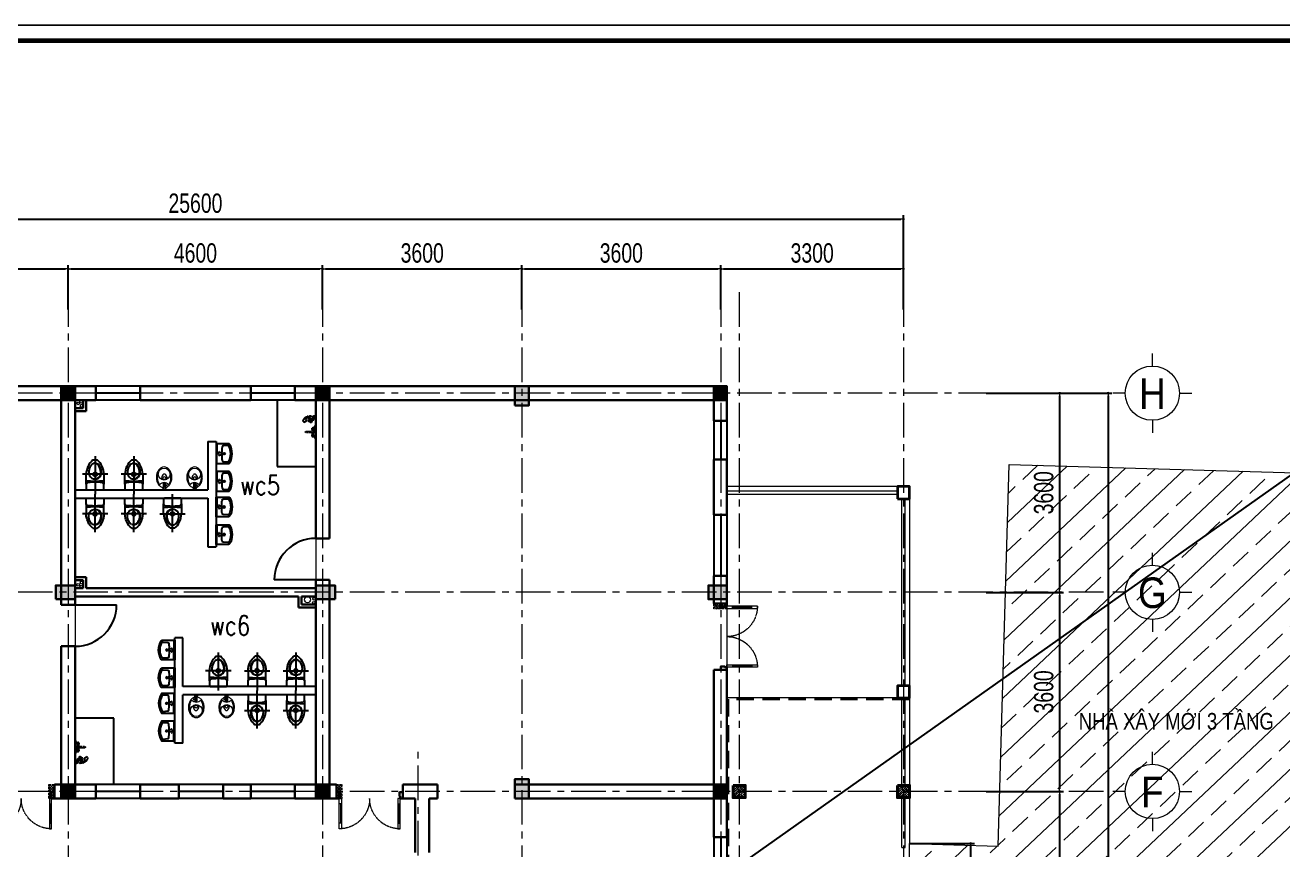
# Model space of a CAD drawing. Header units: millimetres. Extents: x -519517 to -431282, y -372679 to 113618.
# Drawn here: x -465669 to -442932, y -264346 to -249439 of the extents above; entities that cross this region are included whole.
import ezdxf
from ezdxf.enums import TextEntityAlignment as Align

# ---------------------------------------------------------------- set-up
doc = ezdxf.new("R2010")
doc.units = ezdxf.units.MM
doc.header["$LTSCALE"] = 5
for name, pattern in [('CENTER2', [28.575, 19.05, -3.175, 3.175, -3.175]), ('CENTERX2', [4, 2.5, -0.5, 0.5, -0.5]), ('DASHDOT', [1, 0.5, -0.25, 0, -0.25]), ('HIDDEN', [0.375, 0.25, -0.125]), ('HIDDEN2', [0.1875, 0.125, -0.0625])]:
    doc.linetypes.add(name, pattern=pattern)
doc.layers.get('0').update_dxf_attribs({"linetype": 'CENTER2'})
for name, color, linetype, lineweight in [('03', 252, 'Continuous', 30), ('BICO-4-NET CAT KT', 4, 'Continuous', 35), ('BICO-9-NÉT CỬA', 9, 'Continuous', 25), ('cat2', 22, 'Continuous', 30), ('hatch1', 136, 'Continuous', 9), ('Khungten_LCDI', 7, 'Continuous', 25), ('LC Dim', 8, 'Continuous', 18), ('LC Hatch', 252, 'Continuous', 9), ('LC ISO', 153, 'Continuous', 13), ('LC Net dam 1', 30, 'Continuous', 30), ('LC Net dam2', 6, 'Continuous', 40), ('LC Net khuat', 4, 'HIDDEN', 13), ('LC Net manh', 9, 'Continuous', 5), ('LC Net thay', 7, 'Continuous', 25), ('LC Net truc', 79, 'DASHDOT', 13), ('LC Text1', 3, 'Continuous', 20), ('LC Text2', 7, 'Continuous', 25), ('manh1', 67, 'Continuous', 13), ('NOITHAT', 125, 'Continuous', 13), ('thay1', 63, 'Continuous', 18)]:
    doc.layers.add(name, color=color, linetype=linetype, lineweight=lineweight)
for name, color, linetype in [('1-KYHIEU', 1, 'Continuous'), ('1-NETMANH', 250, 'Continuous'), ('TEXT', 42, 'Continuous')]:
    doc.layers.add(name, color=color, linetype=linetype)
doc.layers.add('KCS_Plotter', color=11, linetype='Continuous', plot=False)
doc.styles.add('HOATBIF', font='hoatbif.shx', dxfattribs={"width": 0.75})
doc.styles.add('Khungten', font='VHAVAN.TTF', dxfattribs={"width": 0.9, "height": 5000})
doc.styles.add('LC 1', font='VHAVANB.TTF')
doc.styles.add('LC 3', font='vnsimli.shx', dxfattribs={"width": 0.75})
doc.styles.add('T2', font='VHARIAL.TTF', dxfattribs={"width": 0.8})
doc.styles.add('Title', font='VHBLACK.TTF')
doc.dimstyles.new('Copy of 1-110', dxfattribs={"dimscale": 110, "dimtxt": 2.5, "dimasz": 0.35, "dimexe": 0.5, "dimexo": 0, "dimgap": 0.8, "dimtad": 1, "dimdec": 0, "dimzin": 0, "dimdsep": 46, "dimtxsty": 'HOATBIF', "dimblk1": 'DOT', "dimblk2": 'DOT', "dimsah": 1, "dimcen": -1, "dimdle": 1, "dimclrd": 256, "dimclre": 256, "dimclrt": 4, "dimadec": 3, "dimazin": 2, "dimtfac": 0.333333, "dimtdec": 0, "dimtix": 1, "dimtmove": 2, "dimatfit": 3, "dimldrblk": 'DOT', "dimfxl": 1, "dimtvp": 0.833333, "dimtolj": 1, "dimtzin": 0, "dimarcsym": 0})

# ---------------------------------------------------------------- blocks, each defined once
blk = doc.blocks.new('A$C442A5462')
for p, q in [((265, 143, -500), (283, 143, -500)), ((265, 114, -500), (265, 143, -500)), ((324, 114, -500), (265, 114, -500)), ((270, 114, -500), (270, 143, -500)), ((283, 133, -500), (287, 172, -500)), ((298, 172, -500), (287, 172, -500)), ((304, 133, -500), (298, 172, -500)), ((304, 143, -500), (324, 143, -500)), ((320, 143, -500), (320, 114, -500)), ((324, 143, -500), (324, 114, -500)), ((355, 139, -500), (324, 139, -500)), ((355, 117, -500), (324, 117, -500)), ((355, 108, -500), (355, 150, -500)), ((367, 162, -500), (369, 162, -500)), ((369, 96, -500), (367, 96, -500))]:
    blk.add_line(p, q)
at = {"elevation": -500}
for points in [[(332, 139, 0.088181), (321, 171, 0.106057), (284, 213, 0.085827), (232, 240, 0.075509), (167, 250, 0.075509), (101, 240, 0.085827), (49, 213, 0.106057), (12, 171, 0.126726), (0, 125, 0.126726), (12, 79, 0.106057), (49, 37, 0.085827), (101, 10, 0.075509), (167, 0, 0.075509)], [(282, 196, 0.017476), (275, 201, 0.085827), (228, 226, 0.075509), (167, 235, 0.075509), (105, 226, 0.072574), (65, 206, 0.039619)], [(65, 44, 0.072574), (105, 24, 0.075509), (167, 15, 0.075509)], [(167, 0, 0.075509), (232, 10, 0.085827), (284, 37, 0.106057), (321, 79, 0.106073), (333, 117, 0.126726)], [(167, 15, 0.075509), (228, 24, 0.085827), (275, 49, 0.017476), (282, 54, 0.126726)]]:
    blk.add_lwpolyline(points, format="xyb", dxfattribs=at)
for centre, radius in [((114, 125, -500), 95.1), ((178, 128, -500), 23.1)]:
    blk.add_circle(centre, radius)
for centre, radius, start, end in [((141, 131, -500), 26.6, 129.8111, 184.9288), ((141, 126, -500), 26.6, 175.0712, 230.1889), ((189, 73, -500), 102, 86.446, 129.8111), ((189, 184, -500), 102, 230.1889, 275.818), ((345, 125, -500), 95.1, 131.563, 228.437), ((294, 133, -500), 15.2, 136.8143, 43.1857), ((294, 133, -500), 10.6, 180, 0), ((367, 150, -500), 12.2, 90, 180), ((367, 108, -500), 12.2, 180, 270)]:
    blk.add_arc(centre, radius, start, end)
blk = doc.blocks.new('lavabo7')
for p, q in [((-265, 20), (0, 20)), ((-36, 80), (-14, 179)), ((-25, 62), (-36, 80)), ((-34, 216), (34, 216)), ((0, 62), (-25, 62)), ((-14, 179), (0, 179)), ((0, 182), (0, 250)), ((14, 179), (0, 179)), ((0, 62), (25, 62)), ((265, 20), (0, 20)), ((36, 80), (14, 179)), ((25, 62), (36, 80))]:
    blk.add_line(p, q)
blk.add_lwpolyline([(0, 0), (265, 0), (265, 335, 0.2674), (250, 361, 0.128929), (0, 430, 0.128929), (-250, 361, 0.2674), (-265, 335), (-265, 0)], format="xyb", close=True)
for points in [[(1, 390, 0.110412), (-200, 343, 0.310359), (-216, 313), (-206, 187, 0.356533), (-179, 159, 0.015229), (-21, 146)], [(21, 146, 0.015229), (179, 159, 0.356533), (206, 187), (216, 313, 0.310359), (200, 343, 0.110412), (-1, 390, 0.110412)]]:
    blk.add_lwpolyline(points, format="xyb")
at = {"const_width": 18}
for points in [[(-68, 79, -1), (-50, 79, -1)], [(68, 79, 1), (50, 79, 1)]]:
    blk.add_lwpolyline(points, format="xyb", close=True, dxfattribs=at)
for radius in [22.8, 12.8]:
    blk.add_circle((0, 216), radius)
blk = doc.blocks.new('mb-xibet3')
for p, q in [((185, 0), (-185, 0)), ((-210, -25), (-210, -134)), ((-210, -370), (-210, -134)), ((-210, -215), (0, -200)), ((-179, -169), (-118, -176)), ((0, -200), (210, -215)), ((118, -176), (179, -169)), ((210, -134), (210, -25)), ((210, -134), (210, -370)), ((50, -710), (-50, -710))]:
    blk.add_line(p, q)
blk.add_circle((0, -370), 45)
for centre, radius, start, end in [((-185, -25), 25, 90, 180), ((-175, -134), 35, 180, 263.211), ((0, -410), 150, 357.1299, 182.8701), ((15, -410), 150, 92.8613, 182.8701), ((0, 817), 1000, 263.211, 276.789), ((175, -134), 35, 276.789, 0), ((185, -25), 25, 0, 90), ((240, -366), 450, 180.5512, 229.851), ((194, -405), 345, 182.0821, 195.8931), ((99, -432), 245, 195.8931, 214.5044), ((209, -405), 345, 182.0821, 195.8931), ((114, -432), 245, 195.8931, 214.5044), ((38, -474), 172, 214.5044, 238.9274), ((53, -474), 172, 214.5044, 238.9274), ((10, -370), 45, 96.3794, 263.6206), ((-240, -366), 450, 310.149, 359.4488), ((-38, -474), 172, 301.0726, 325.4956), ((-99, -432), 245, 325.4956, 344.1069), ((-194, -405), 345, 344.1069, 357.9179), ((0, -537), 97.7, 238.9274, 270), ((15, -537), 97.7, 238.9274, 265.5985), ((0, -537), 97.7, 270, 301.0726)]:
    blk.add_arc(centre, radius, start, end)
at = {"layer": '1-NETMANH'}
for p, q in [((0, -802), (0, 95)), ((-300, -370), (300, -370))]:
    blk.add_line(p, q, dxfattribs=at)
blk = doc.blocks.new('Vt03')
at = {"color": 0}
for p, q in [((125, 280), (129, 294)), ((33, 60), (73, 60)), ((172, 12), (33, 16)), ((33, 16), (33, -11)), ((45, 16), (45, 42)), ((53, 80), (53, 40)), ((61, 15), (61, 42)), ((182, 227), (168, 215)), ((221, 192), (198, 180)), ((33, -11), (172, -7)), ((33, -60), (73, -60)), ((45, -42), (45, -11)), ((53, -40), (53, -80)), ((61, -42), (61, -10))]:
    blk.add_line(p, q, dxfattribs=at)
for points in [[(7, 309), (7, 268), (14, 268), (14, 309)], [(0, -100), (0, 100), (26, 100), (26, -100)], [(26, 13), (26, -7), (33, -7), (33, 13)]]:
    blk.add_lwpolyline(points, close=True, dxfattribs=at)
blk.add_lwpolyline([(12, 289, -1.296082), (34, 259, -1.917127), (36, 270, -0.167053), (49, 238, -1.448302), (30, 244, -0.673139), (85, 228, -0.486099), (61, 204, -1.074451), (67, 232, -0.361514), (101, 182, -1.428906), (80, 192, -0.287584), (119, 201, -1.502211), (109, 190, -0.316107), (116, 228, -1.315856), (125, 213, -0.643473), (103, 240, -0.070392), (116, 258, -0.515207), (128, 256, -1.801469), (107, 258, 0.730196), (91, 279, -2.626927), (97, 289, 0.91518), (113, 291, 0.978175), (109, 291, 0.823089), (127, 287, -1.030732)], format="xyb", dxfattribs=at)
for centre, radius in [((53, 60), 20), ((53, 60), 12), ((53, -60), 20), ((53, -60), 12)]:
    blk.add_circle(centre, radius, dxfattribs=at)
for centre, radius, start, end in [((98, 194), 89.8, 21.3285, 72.4278), ((101, 167), 130, 16.3177, 77.8898), ((220, 229), 54.3, 194.4065, 245.2427), ((172, 2), 9.94, 270, 90), ((216, 201), 10.4, 297.0942, 16.3177)]:
    blk.add_arc(centre, radius, start, end, dxfattribs=at)
blk = doc.blocks.new('lcdi fix')
at = {"layer": 'Defpoints', "lineweight": 0}
blk.add_lwpolyline([(-1200, -14850), (-1200, 14850), (40800, 14850), (40800, -14850)], close=True, dxfattribs=at)
at = {"layer": 'Khungten_LCDI', "color": 5, "lineweight": 60}
blk.add_lwpolyline([(0, -14650), (0, 14650), (40600, 14650), (40600, -14650)], close=True, dxfattribs=at)
at = {"color": 7, "style": 'Khungten', "width": 0.8}
for tag, p in [('REVISION', (39499, -10746)), ('NGAYHT', (39546, -11609))]:
    blk.add_attdef(tag, text='', height=200, dxfattribs=at).set_placement(p, align=Align.CENTER)
at = {"layer": 'LC Text1', "style": 'Title', "width": 3.882085}
for tag, p, p2 in [('TENBANVE1', (36913, -8886), (40339, -8886)), ('TENBANVE2', (36913, -9562), (40339, -9562))]:
    blk.add_attdef(tag, text='', height=250, dxfattribs=at).set_placement(p, p2, align=Align.FIT)
at = {"layer": 'LC Text1', "style": 'Title', "width": 0.7}
blk.add_attdef('SOBANVE', text='', height=250, dxfattribs=at).set_placement((39562, -13896), align=Align.CENTER)
blk = doc.blocks.new('DOT')
at = {"color": 0, "linetype": 'ByBlock'}
blk.add_line((-0.5, 0), (-1, 0), dxfattribs=at)
at = {"color": 0, "linetype": 'ByBlock', "const_width": 0.5}
blk.add_lwpolyline([(-0.25, 0, 1), (0.25, 0, 1)], format="xyb", close=True, dxfattribs=at)
blk = doc.blocks.new('*D290')
at = {"layer": 'Defpoints', "color": 0, "transparency": 16777216}
for p in [(-464891, -253846), (-468491, -254576), (-464891, -254576)]:
    blk.add_point(p, dxfattribs=at)
at = {"layer": 'LC Dim', "lineweight": -2, "transparency": 16777216}
for p, q in [((-468491, -254576), (-468491, -253776)), ((-468442, -253846), (-464940, -253846)), ((-464891, -254576), (-464891, -253776))]:
    blk.add_line(p, q, dxfattribs=at)
at = {"layer": 'LC Dim', "lineweight": -2, "transparency": 16777216, "xscale": 49, "yscale": 49, "zscale": 49, "rotation": 180}
blk.add_blockref('DOT', (-468491, -253846), dxfattribs=at)
at = {"layer": 'LC Dim', "lineweight": -2, "transparency": 16777216, "xscale": 49, "yscale": 49, "zscale": 49}
blk.add_blockref('DOT', (-464891, -253846), dxfattribs=at)
at = {"layer": 'LC Dim', "color": 4, "transparency": 16777216, "insert": (-466691, -253559), "char_height": 350, "attachment_point": 5, "style": 'HOATBIF'}
blk.add_mtext('\\A1;3600', dxfattribs=at)
blk = doc.blocks.new('_Dot')
at = {"color": 0, "linetype": 'ByBlock', "lineweight": -2}
blk.add_line((-0.5, 0), (-1, 0), dxfattribs=at)
at = {"color": 0, "linetype": 'ByBlock', "const_width": 0.5}
blk.add_lwpolyline([(-0.25, 0, 1), (0.25, 0, 1)], format="xyb", close=True, dxfattribs=at)
blk = doc.blocks.new('*D291')
at = {"layer": 'Defpoints', "color": 0, "transparency": 16777216}
for p in [(-460291, -253846), (-464891, -254576), (-460291, -254576)]:
    blk.add_point(p, dxfattribs=at)
at = {"layer": 'LC Dim', "lineweight": -2, "transparency": 16777216}
for p, q in [((-464891, -254576), (-464891, -253776)), ((-464842, -253846), (-460340, -253846)), ((-460291, -254576), (-460291, -253776))]:
    blk.add_line(p, q, dxfattribs=at)
at = {"layer": 'LC Dim', "lineweight": -2, "transparency": 16777216, "xscale": 49, "yscale": 49, "zscale": 49, "rotation": 180}
blk.add_blockref('DOT', (-464891, -253846), dxfattribs=at)
at = {"layer": 'LC Dim', "lineweight": -2, "transparency": 16777216, "xscale": 49, "yscale": 49, "zscale": 49}
blk.add_blockref('DOT', (-460291, -253846), dxfattribs=at)
at = {"layer": 'LC Dim', "color": 4, "transparency": 16777216, "insert": (-462591, -253559), "char_height": 350, "attachment_point": 5, "style": 'HOATBIF'}
blk.add_mtext('\\A1;4600', dxfattribs=at)
blk = doc.blocks.new('*D292')
at = {"layer": 'Defpoints', "color": 0, "transparency": 16777216}
for p in [(-456691, -253846), (-460291, -254576), (-456691, -254576)]:
    blk.add_point(p, dxfattribs=at)
at = {"layer": 'LC Dim', "lineweight": -2, "transparency": 16777216}
for p, q in [((-460291, -254576), (-460291, -253776)), ((-460242, -253846), (-456740, -253846)), ((-456691, -254576), (-456691, -253776))]:
    blk.add_line(p, q, dxfattribs=at)
at = {"layer": 'LC Dim', "lineweight": -2, "transparency": 16777216, "xscale": 49, "yscale": 49, "zscale": 49, "rotation": 180}
blk.add_blockref('DOT', (-460291, -253846), dxfattribs=at)
at = {"layer": 'LC Dim', "lineweight": -2, "transparency": 16777216, "xscale": 49, "yscale": 49, "zscale": 49}
blk.add_blockref('DOT', (-456691, -253846), dxfattribs=at)
at = {"layer": 'LC Dim', "color": 4, "transparency": 16777216, "insert": (-458491, -253559), "char_height": 350, "attachment_point": 5, "style": 'HOATBIF'}
blk.add_mtext('\\A1;3600', dxfattribs=at)
blk = doc.blocks.new('*D293')
at = {"layer": 'Defpoints', "color": 0, "transparency": 16777216}
for p in [(-453091, -253846), (-456691, -254576), (-453091, -254576)]:
    blk.add_point(p, dxfattribs=at)
at = {"layer": 'LC Dim', "lineweight": -2, "transparency": 16777216}
for p, q in [((-456691, -254576), (-456691, -253776)), ((-456642, -253846), (-453140, -253846)), ((-453091, -254576), (-453091, -253776))]:
    blk.add_line(p, q, dxfattribs=at)
at = {"layer": 'LC Dim', "lineweight": -2, "transparency": 16777216, "xscale": 49, "yscale": 49, "zscale": 49, "rotation": 180}
blk.add_blockref('DOT', (-456691, -253846), dxfattribs=at)
at = {"layer": 'LC Dim', "lineweight": -2, "transparency": 16777216, "xscale": 49, "yscale": 49, "zscale": 49}
blk.add_blockref('DOT', (-453091, -253846), dxfattribs=at)
at = {"layer": 'LC Dim', "color": 4, "transparency": 16777216, "insert": (-454891, -253559), "char_height": 350, "attachment_point": 5, "style": 'HOATBIF'}
blk.add_mtext('\\A1;3600', dxfattribs=at)
blk = doc.blocks.new('*D294')
at = {"layer": 'Defpoints', "color": 0, "transparency": 16777216}
for p in [(-449791, -253846), (-453091, -254576), (-449791, -254576)]:
    blk.add_point(p, dxfattribs=at)
at = {"layer": 'LC Dim', "lineweight": -2, "transparency": 16777216}
for p, q in [((-453091, -254576), (-453091, -253776)), ((-453042, -253846), (-449840, -253846)), ((-449791, -254576), (-449791, -253776))]:
    blk.add_line(p, q, dxfattribs=at)
at = {"layer": 'LC Dim', "lineweight": -2, "transparency": 16777216, "xscale": 49, "yscale": 49, "zscale": 49, "rotation": 180}
blk.add_blockref('DOT', (-453091, -253846), dxfattribs=at)
at = {"layer": 'LC Dim', "lineweight": -2, "transparency": 16777216, "xscale": 49, "yscale": 49, "zscale": 49}
blk.add_blockref('DOT', (-449791, -253846), dxfattribs=at)
at = {"layer": 'LC Dim', "color": 4, "transparency": 16777216, "insert": (-451441, -253559), "char_height": 350, "attachment_point": 5, "style": 'HOATBIF'}
blk.add_mtext('\\A1;3300', dxfattribs=at)
blk = doc.blocks.new('*D295')
at = {"layer": 'Defpoints', "color": 0, "transparency": 16777216}
for p in [(-449791, -252946), (-475391, -254576), (-449791, -254576)]:
    blk.add_point(p, dxfattribs=at)
at = {"layer": 'LC Dim', "lineweight": -2, "transparency": 16777216}
for p, q in [((-475391, -254576), (-475391, -252876)), ((-475342, -252946), (-449840, -252946)), ((-449791, -254576), (-449791, -252876))]:
    blk.add_line(p, q, dxfattribs=at)
at = {"layer": 'LC Dim', "lineweight": -2, "transparency": 16777216, "xscale": 49, "yscale": 49, "zscale": 49, "rotation": 180}
blk.add_blockref('DOT', (-475391, -252946), dxfattribs=at)
at = {"layer": 'LC Dim', "lineweight": -2, "transparency": 16777216, "xscale": 49, "yscale": 49, "zscale": 49}
blk.add_blockref('DOT', (-449791, -252946), dxfattribs=at)
at = {"layer": 'LC Dim', "color": 4, "transparency": 16777216, "insert": (-462591, -252659), "char_height": 350, "attachment_point": 5, "style": 'HOATBIF'}
blk.add_mtext('\\A1;25600', dxfattribs=at)
blk = doc.blocks.new('*D278')
at = {"layer": 'Defpoints', "color": 0, "transparency": 16777216}
for p in [(-448295, -256091), (-448295, -259691), (-446967, -259691)]:
    blk.add_point(p, dxfattribs=at)
at = {"layer": 'LC Dim', "lineweight": -2, "transparency": 16777216}
for p, q in [((-448295, -256091), (-446897, -256091)), ((-446967, -256140), (-446967, -259642)), ((-448295, -259691), (-446897, -259691))]:
    blk.add_line(p, q, dxfattribs=at)
at = {"layer": 'LC Dim', "lineweight": -2, "transparency": 16777216, "xscale": 49, "yscale": 49, "zscale": 49}
for p, rotation in [((-446967, -256091), 90), ((-446967, -259691), 270)]:
    blk.add_blockref('DOT', p, dxfattribs=dict(at, rotation=rotation))
at = {"layer": 'LC Dim', "color": 4, "transparency": 16777216, "insert": (-447254, -257891), "char_height": 350, "attachment_point": 5, "rotation": 90, "style": 'HOATBIF'}
blk.add_mtext('\\A1;3600', dxfattribs=at)
blk = doc.blocks.new('*D279')
at = {"layer": 'Defpoints', "color": 0, "transparency": 16777216}
for p in [(-448295, -259691), (-448295, -263291), (-446967, -263291)]:
    blk.add_point(p, dxfattribs=at)
at = {"layer": 'LC Dim', "lineweight": -2, "transparency": 16777216}
for p, q in [((-448295, -259691), (-446897, -259691)), ((-446967, -259740), (-446967, -263242)), ((-448295, -263291), (-446897, -263291))]:
    blk.add_line(p, q, dxfattribs=at)
at = {"layer": 'LC Dim', "lineweight": -2, "transparency": 16777216, "xscale": 49, "yscale": 49, "zscale": 49}
for p, rotation in [((-446967, -259691), 90), ((-446967, -263291), 270)]:
    blk.add_blockref('DOT', p, dxfattribs=dict(at, rotation=rotation))
at = {"layer": 'LC Dim', "color": 4, "transparency": 16777216, "insert": (-447254, -261491), "char_height": 350, "attachment_point": 5, "rotation": 90, "style": 'HOATBIF'}
blk.add_mtext('\\A1;3600', dxfattribs=at)
blk = doc.blocks.new('*D296')
at = {"layer": 'Defpoints', "color": 0, "transparency": 16777216}
for p in [(-448295, -263291), (-448295, -266641), (-446967, -266641)]:
    blk.add_point(p, dxfattribs=at)
at = {"layer": 'LC Dim', "lineweight": -2, "transparency": 16777216}
for p, q in [((-448295, -263291), (-446897, -263291)), ((-446967, -263340), (-446967, -266592)), ((-448295, -266641), (-446897, -266641))]:
    blk.add_line(p, q, dxfattribs=at)
at = {"layer": 'LC Dim', "lineweight": -2, "transparency": 16777216, "xscale": 49, "yscale": 49, "zscale": 49}
for p, rotation in [((-446967, -263291), 90), ((-446967, -266641), 270)]:
    blk.add_blockref('DOT', p, dxfattribs=dict(at, rotation=rotation))
at = {"layer": 'LC Dim', "color": 4, "transparency": 16777216, "insert": (-447254, -264966), "char_height": 350, "attachment_point": 5, "rotation": 90, "style": 'HOATBIF'}
blk.add_mtext('\\A1;3350', dxfattribs=at)
blk = doc.blocks.new('*D301')
at = {"layer": 'Defpoints', "color": 0, "transparency": 16777216}
for p in [(-448295, -256091), (-448295, -280441), (-446092, -280441)]:
    blk.add_point(p, dxfattribs=at)
at = {"layer": 'LC Dim', "lineweight": -2, "transparency": 16777216}
for p, q in [((-448295, -256091), (-446022, -256091)), ((-446092, -256140), (-446092, -280392)), ((-448295, -280441), (-446022, -280441))]:
    blk.add_line(p, q, dxfattribs=at)
at = {"layer": 'LC Dim', "lineweight": -2, "transparency": 16777216, "xscale": 49, "yscale": 49, "zscale": 49}
for p, rotation in [((-446092, -256091), 90), ((-446092, -280441), 270)]:
    blk.add_blockref('DOT', p, dxfattribs=dict(at, rotation=rotation))
at = {"layer": 'LC Dim', "color": 4, "transparency": 16777216, "insert": (-446379, -268266), "char_height": 350, "attachment_point": 5, "rotation": 90, "style": 'HOATBIF'}
blk.add_mtext('\\A1;24350', dxfattribs=at)
blk = doc.blocks.new('*D303')
at = {"layer": 'Defpoints', "color": 0, "transparency": 16777216}
for p in [(-449681, -264231), (-449681, -266662), (-448577, -266662)]:
    blk.add_point(p, dxfattribs=at)
at = {"layer": 'LC Dim', "lineweight": -2, "transparency": 16777216}
for p, q in [((-449681, -264231), (-448507, -264231)), ((-448577, -264280), (-448577, -266613)), ((-449681, -266662), (-448507, -266662))]:
    blk.add_line(p, q, dxfattribs=at)
at = {"layer": 'LC Dim', "lineweight": -2, "transparency": 16777216, "xscale": 49, "yscale": 49, "zscale": 49}
for p, rotation in [((-448577, -264231), 90), ((-448577, -266662), 270)]:
    blk.add_blockref('DOT', p, dxfattribs=dict(at, rotation=rotation))
at = {"layer": 'LC Dim', "color": 4, "transparency": 16777216, "insert": (-448864, -265446), "char_height": 350, "attachment_point": 5, "rotation": 90, "style": 'HOATBIF'}
blk.add_mtext('\\A1;2431', dxfattribs=at)
blk = doc.blocks.new('TTRUC')
at = {"layer": 'LC ISO'}
for p, q in [((0, 6.95), (0, 10.13)), ((-6.95, 0), (-10.13, 0)), ((6.95, 0), (10.13, 0)), ((0, -6.95), (0, -10.13))]:
    blk.add_line(p, q, dxfattribs=at)
at = {"layer": 'LC Net manh'}
blk.add_circle((0, 0), 6.95, dxfattribs=at)
blk = doc.blocks.new('*U158')
for p, q in [((100, -90), (100, -50)), ((100, -70), (450, -70)), ((450, -90), (450, -50)), ((100, -1110), (100, -1150)), ((100, -1130), (450, -1130)), ((450, -1110), (450, -1150))]:
    blk.add_line(p, q)
for points in [[(0, -50), (0, -90), (550, -90), (550, -50)], [(0, -1150), (0, -1110), (550, -1110), (550, -1150)]]:
    blk.add_lwpolyline(points, close=True)
at = {"linetype": 'HIDDEN2'}
for centre, start, end in [((0, -50), 270, 360), ((0, -1150), 0, 90)]:
    blk.add_arc(centre, 550, start, end, dxfattribs=at)
at = {"layer": '03'}
for points in [[(-110, 0), (-110, -60), (-40, -60), (-40, -50), (0, -50), (0, 0)], [(-110, -1200), (-110, -1140), (-40, -1140), (-40, -1150), (0, -1150), (0, -1200)]]:
    blk.add_lwpolyline(points, close=True, dxfattribs=at)

msp = doc.modelspace()

# ---------------------------------------------------------------- hatches: boundary and pattern name
at = {"layer": 'hatch1'}
h = msp.add_hatch(dxfattribs=at)
h.set_pattern_fill('ANSI33', color=256, scale=3000)
h.set_pattern_definition([(43.343, (-443649.7, -257502.2), (-514.77, 545.445), []), (43.343, (-443119.6, -257517.54), (-514.77, 545.445), [375, -187.5])])
h.paths.add_polyline_path([(-442193.5, -261750.3), (-442654.2, -261745.4), (-441762.2, -261434.4), (-442184, -261422.2), (-442071.9, -257547.9), (-447879.4, -257379.8), (-448079, -264276.9), (-449681.3, -264230.6), (-449681.3, -266661.6), (-442341.7, -266873.9)])
at = {"layer": 'LC Hatch'}
for points in [[(-464766.3, -256215.8), (-465016.3, -256215.8), (-465016.3, -255965.8), (-464766.3, -255965.8)], [(-460166.3, -256215.8), (-460416.3, -256215.8), (-460416.3, -255965.8), (-460166.3, -255965.8)], [(-456816.3, -256315.8), (-456566.3, -256315.8), (-456566.3, -255965.8), (-456816.3, -255965.8)], [(-453216.3, -256215.8), (-452981.3, -256215.8), (-452981.3, -255965.8), (-453216.3, -255965.8)], [(-465116.3, -259815.8), (-465116.3, -259565.8), (-464766.3, -259565.8), (-464766.3, -259815.8)], [(-460066.3, -259815.8), (-460066.3, -259565.8), (-460416.3, -259565.8), (-460416.3, -259815.8)], [(-452981.3, -259815.8), (-452981.3, -259565.8), (-453316.3, -259565.8), (-453316.3, -259815.8)], [(-456816.3, -263415.8), (-456566.3, -263415.8), (-456566.3, -263065.8), (-456816.3, -263065.8)], [(-464766.3, -263415.8), (-465016.3, -263415.8), (-465016.3, -263165.8), (-464766.3, -263165.8)], [(-460166.3, -263415.8), (-460416.3, -263415.8), (-460416.3, -263165.8), (-460166.3, -263165.8)], [(-453216.3, -263415.8), (-452981.3, -263415.8), (-452981.3, -263165.8), (-453216.3, -263165.8)]]:
    msp.add_hatch(color=256, dxfattribs=at).paths.add_polyline_path(points)
h = msp.add_hatch(dxfattribs=at)
h.set_pattern_fill('ANSI37', color=256, scale=10, angle=-90)
h.set_pattern_definition([(315, (-499563.386, -726372.096), (22.4506403, 22.4506403), []), (45, (-499563.386, -726372.096), (-22.4506403, 22.4506403), [])])
h.paths.add_polyline_path([(-453216.3, -259890.8), (-453216.3, -259990.8), (-452981.3, -259990.8), (-452981.3, -259890.8)])
h = msp.add_hatch(dxfattribs=at)
h.set_pattern_fill('ANSI37', color=256, scale=10)
h.set_pattern_definition([(45, (1240.012, -309762.94), (-22.4506403, 22.4506403), []), (135, (1240.012, -309762.94), (-22.4506403, -22.4506403), [])])
h.paths.add_polyline_path([(-465241.3, -263415.8), (-465141.3, -263415.8), (-465141.3, -263165.8), (-465241.3, -263165.8)])
h = msp.add_hatch(dxfattribs=at)
h.set_pattern_fill('ANSI37', color=256, scale=10)
h.set_pattern_definition([(45, (6440.012, -309762.94), (-22.4506403, 22.4506403), []), (135, (6440.012, -309762.94), (-22.4506403, -22.4506403), [])])
h.paths.add_polyline_path([(-460041.3, -263415.8), (-459941.3, -263415.8), (-459941.3, -263165.8), (-460041.3, -263165.8)])
h = msp.add_hatch(dxfattribs=at)
h.set_pattern_fill('BETONG', color=256, scale=20, pattern_type=2)
h.set_pattern_definition([(0, (-1729.99, -303731.18), (0, 103.923048), [2.5, -57.5]), (0, (-1729.99, -303726.85), (0, 103.923048), [2.5, -57.5]), (120, (-1729.99, -303731.18), (-90, -51.961524), [2.5, -57.5]), (120, (-1726.24, -303729.01), (-90, -51.961524), [2.5, -57.5]), (0, (-1699.99, -303679.22), (0, 103.923048), [2.5, -57.5]), (0, (-1699.99, -303674.89), (0, 103.923048), [2.5, -57.5]), (120, (-1699.99, -303679.22), (-90, -51.961524), [2.5, -57.5]), (120, (-1696.24, -303677.05), (-90, -51.961524), [2.5, -57.5]), (60, (-1727.49, -303731.18), (-90, 51.961524), [2.5, -57.5]), (60, (-1731.24, -303729.01), (-90, 51.961524), [2.5, -57.5]), (60, (-1697.49, -303783.14), (-90, 51.961524), [2.5, -57.5]), (60, (-1701.24, -303780.98), (-90, 51.961524), [2.5, -57.5]), (45, (-1729.988, -303731.18), (-21.2132034, 21.2132034), []), (50, (-1729.99, -303731.18), (143.452037, -12.550427), [15, -165]), (355, (-1729.99, -303731.18), (-27.750267, 150.438427), [12, -132]), (100.4514, (-1718.03, -303732.22), (115.701876, 137.88791), [12.74804, -140.228422]), (46.1842, (-1729.99, -303691.18), (213.44821, -33.1038), [22.5, -247.5]), (96.6356, (-1712.2, -303693.94), (186.93254, 194.82357), [19.12206, -210.3426]), (351.1842, (-1729.99, -303691.18), (186.93239, 194.82372), [18, -198]), (21, (-1709.99, -303701.18), (119.38141, -80.523778), [15, -165]), (326, (-1709.99, -303701.18), (48.663066, 145.03001), [12, -132]), (71.4514, (-1700.04, -303707.89), (168.044526, 64.5061), [12.74804, -140.228422]), (37.5, (-1729.99, -303731.18), (2.431971, 66.578771), [0, -130.4, 0, -134, 0, -132.5]), (7.5, (-1729.99, -303731.18), (52.613907, 78.882342), [0, -76.4, 0, -127.4, 0, -50.5]), (327.5, (-1774.59, -303731.18), (106.764487, -4.5109743), [0, -50, 0, -156, 0, -207]), (317.5, (-1794.59, -303731.18), (116.637234, 20.020996), [0, -65, 0, -103.6, 0, -147])])
h.paths.add_polyline_path([(-452651.3, -263180.8), (-452871.3, -263180.8), (-452871.3, -263400.8), (-452651.3, -263400.8)])
h = msp.add_hatch(dxfattribs=at)
h.set_pattern_fill('BETONG', color=256, scale=20, pattern_type=2)
h.set_pattern_definition([(0, (1240.01, -303731.18), (0, 103.923048), [2.5, -57.5]), (0, (1240.01, -303726.85), (0, 103.923048), [2.5, -57.5]), (120, (1240.01, -303731.18), (-90, -51.961524), [2.5, -57.5]), (120, (1243.76, -303729.01), (-90, -51.961524), [2.5, -57.5]), (0, (1270.01, -303679.22), (0, 103.923048), [2.5, -57.5]), (0, (1270.01, -303674.89), (0, 103.923048), [2.5, -57.5]), (120, (1270.01, -303679.22), (-90, -51.961524), [2.5, -57.5]), (120, (1273.76, -303677.05), (-90, -51.961524), [2.5, -57.5]), (60, (1242.51, -303731.18), (-90, 51.961524), [2.5, -57.5]), (60, (1238.76, -303729.01), (-90, 51.961524), [2.5, -57.5]), (60, (1272.51, -303783.14), (-90, 51.961524), [2.5, -57.5]), (60, (1268.76, -303780.98), (-90, 51.961524), [2.5, -57.5]), (45, (1240.012, -303731.18), (-21.2132034, 21.2132034), []), (50, (1240.01, -303731.18), (143.452037, -12.550427), [15, -165]), (355, (1240.01, -303731.18), (-27.750267, 150.438427), [12, -132]), (100.4514, (1251.97, -303732.22), (115.701876, 137.88791), [12.74804, -140.228422]), (46.1842, (1240.01, -303691.18), (213.44821, -33.1038), [22.5, -247.5]), (96.6356, (1257.8, -303693.94), (186.93254, 194.82357), [19.12206, -210.3426]), (351.1842, (1240.01, -303691.18), (186.93239, 194.82372), [18, -198]), (21, (1260.01, -303701.18), (119.38141, -80.523778), [15, -165]), (326, (1260.01, -303701.18), (48.663066, 145.03001), [12, -132]), (71.4514, (1269.96, -303707.89), (168.044526, 64.5061), [12.74804, -140.228422]), (37.5, (1240.01, -303731.18), (2.431971, 66.578771), [0, -130.4, 0, -134, 0, -132.5]), (7.5, (1240.01, -303731.18), (52.613907, 78.882342), [0, -76.4, 0, -127.4, 0, -50.5]), (327.5, (1195.41, -303731.18), (106.764487, -4.5109743), [0, -50, 0, -156, 0, -207]), (317.5, (1175.41, -303731.18), (116.637234, 20.020996), [0, -65, 0, -103.6, 0, -147])])
h.paths.add_polyline_path([(-449681.3, -263180.8), (-449901.3, -263180.8), (-449901.3, -263400.8), (-449681.3, -263400.8)])

# ---------------------------------------------------------------- linework, layer by layer
at = {"layer": '1-KYHIEU'}
for p, q in [((-460416.3, -259465.8), (-461166.3, -259465.8)), ((-464766.3, -259915.8), (-464016.3, -259915.8))]:
    msp.add_line(p, q, dxfattribs=at)
at = {"layer": 'BICO-4-NET CAT KT'}
for points in [[(-449901.3, -258000.8), (-449681.3, -258000.8), (-449681.3, -257780.8), (-449901.3, -257780.8)], [(-449901.3, -261600.8), (-449681.3, -261600.8), (-449681.3, -261380.8), (-449901.3, -261380.8)]]:
    msp.add_lwpolyline(points, close=True, dxfattribs=at)
at = {"layer": 'BICO-9-NÉT CỬA'}
for p, q in [((-463591.3, -255965.8), (-464391.3, -255965.8)), ((-460791.3, -255965.8), (-461591.3, -255965.8)), ((-463591.3, -256090.8), (-464391.3, -256090.8)), ((-463591.3, -256215.8), (-464391.3, -256215.8)), ((-460791.3, -256090.8), (-461591.3, -256090.8)), ((-460791.3, -256215.8), (-461591.3, -256215.8)), ((-453216.3, -256590.8), (-453216.3, -257290.8)), ((-453091.3, -256590.8), (-453091.3, -257290.8)), ((-452981.3, -256590.8), (-452981.3, -257290.8)), ((-453216.3, -258290.8), (-453216.3, -259390.8)), ((-453091.3, -258290.8), (-453091.3, -259390.8)), ((-452981.3, -258290.8), (-452981.3, -259390.8)), ((-463591.3, -263165.8), (-464391.3, -263165.8)), ((-463591.3, -263290.8), (-464391.3, -263290.8)), ((-462091.3, -263165.8), (-462891.3, -263165.8)), ((-462091.3, -263290.8), (-462891.3, -263290.8)), ((-460791.3, -263165.8), (-461591.3, -263165.8)), ((-460791.3, -263290.8), (-461591.3, -263290.8)), ((-463591.3, -263415.8), (-464391.3, -263415.8)), ((-462091.3, -263415.8), (-462891.3, -263415.8)), ((-460791.3, -263415.8), (-461591.3, -263415.8)), ((-453216.3, -264115.8), (-453216.3, -265815.8)), ((-453091.3, -264115.8), (-453091.3, -265815.8)), ((-452981.3, -264115.8), (-452981.3, -265815.8))]:
    msp.add_line(p, q, dxfattribs=at)
for centre, start, end in [((-460416.3, -259465.8), 90, 180), ((-464766.3, -259915.8), 270, 0)]:
    msp.add_arc(centre, 750, start, end, dxfattribs=at)
at = {"layer": 'cat2', "linetype": 'HIDDEN2', "ltscale": 500}
for p, q in [((-452961.3, -261620.8), (-452961.3, -274910.8)), ((-449681.3, -261620.8), (-452961.3, -261620.8))]:
    msp.add_line(p, q, dxfattribs=at)
at = {"layer": 'KCS_Plotter'}
msp.add_line((-490081.8, -291018.6), (-431281.8, -249438.6), dxfattribs=at)
at = {"layer": 'LC ISO'}
for p, q in [((-460416.3, -258715.8), (-460416.3, -259465.8)), ((-464766.3, -259915.8), (-464766.3, -260665.8)), ((-452981.3, -259990.8), (-452981.3, -261090.8))]:
    msp.add_line(p, q, dxfattribs=at)
for centre, radius in [((-464709.8, -256274.6), 24), ((-464657.9, -256248.2), 24), ((-464648.1, -256317.4), 25), ((-464709.8, -259557), 24), ((-464657.9, -259583.4), 24), ((-464648.1, -259514.2), 25), ((-460564.9, -259823.7), 55), ((-460452.9, -259878.4), 24), ((-460443.1, -259809.2), 25)]:
    msp.add_circle(centre, radius, dxfattribs=at)
at = {"layer": 'LC Net dam 1'}
for p, q in [((-464391.3, -255965.8), (-472201.3, -255965.8)), ((-464391.3, -255965.8), (-464391.3, -256215.8)), ((-461591.3, -255965.8), (-463591.3, -255965.8)), ((-463591.3, -255965.8), (-463591.3, -256215.8)), ((-461591.3, -255965.8), (-461591.3, -256215.8)), ((-452981.3, -255965.8), (-460791.3, -255965.8)), ((-460791.3, -255965.8), (-460791.3, -256215.8)), ((-452981.3, -255965.8), (-452981.3, -256590.8)), ((-465016.3, -256215.8), (-471966.3, -256215.8)), ((-465016.3, -256215.8), (-465016.3, -259915.8)), ((-464766.3, -256215.8), (-465016.3, -256215.8)), ((-464766.3, -256215.8), (-465016.3, -256215.8)), ((-464766.3, -256215.8), (-464766.3, -259915.8)), ((-464391.3, -256215.8), (-464766.3, -256215.8)), ((-464766.3, -256360.8), (-464766.3, -256215.8)), ((-464766.3, -256215.8), (-464621.3, -256215.8)), ((-464621.3, -256215.8), (-464621.3, -256360.8)), ((-464566.3, -256215.8), (-464566.3, -256415.8)), ((-461591.3, -256215.8), (-463591.3, -256215.8)), ((-460416.3, -256215.8), (-460791.3, -256215.8)), ((-460416.3, -256215.8), (-460416.3, -258715.8)), ((-460166.3, -256215.8), (-460416.3, -256215.8)), ((-460166.3, -256215.8), (-460416.3, -256215.8)), ((-460166.3, -256215.8), (-453216.3, -256215.8)), ((-460166.3, -256215.8), (-460166.3, -258715.8)), ((-453216.3, -256215.8), (-453216.3, -256590.8)), ((-453216.3, -256215.8), (-452981.3, -256215.8)), ((-453216.3, -256215.8), (-452981.3, -256215.8)), ((-464621.3, -256360.8), (-464766.3, -256360.8)), ((-464566.3, -256415.8), (-464766.3, -256415.8)), ((-456816.3, -256315.8), (-456566.3, -256315.8)), ((-456816.3, -256315.8), (-456566.3, -256315.8)), ((-452981.3, -256590.8), (-453216.3, -256590.8)), ((-453216.3, -257290.8), (-453216.3, -258290.8)), ((-452981.3, -257290.8), (-453216.3, -257290.8)), ((-452981.3, -257290.8), (-452981.3, -258290.8)), ((-452981.3, -258290.8), (-453216.3, -258290.8)), ((-460416.3, -258715.8), (-460166.3, -258715.8)), ((-464566.3, -259415.8), (-464766.3, -259415.8)), ((-464566.3, -259615.8), (-464566.3, -259415.8)), ((-453216.3, -259390.8), (-453216.3, -259890.8)), ((-452981.3, -259390.8), (-453216.3, -259390.8)), ((-452981.3, -259390.8), (-452981.3, -259890.8)), ((-465116.3, -259815.8), (-465116.3, -259565.8)), ((-465116.3, -259815.8), (-465116.3, -259565.8)), ((-464766.3, -259615.8), (-464766.3, -259470.8)), ((-464621.3, -259470.8), (-464766.3, -259470.8)), ((-464621.3, -259615.8), (-464766.3, -259615.8)), ((-464621.3, -259615.8), (-464621.3, -259470.8)), ((-460416.3, -259615.8), (-464566.3, -259615.8)), ((-460416.3, -259465.8), (-460416.3, -263165.8)), ((-460416.3, -259465.8), (-460166.3, -259465.8)), ((-460166.3, -259465.8), (-460166.3, -263165.8)), ((-460066.3, -259815.8), (-460066.3, -259565.8)), ((-460066.3, -259815.8), (-460066.3, -259565.8)), ((-452981.3, -259815.8), (-452981.3, -259565.8)), ((-452981.3, -259815.8), (-452981.3, -259565.8)), ((-460726.3, -259765.8), (-464766.3, -259765.8)), ((-460726.3, -259765.8), (-460726.3, -259965.8)), ((-460671.3, -259765.8), (-460671.3, -259910.8)), ((-460416.3, -259765.8), (-460671.3, -259765.8)), ((-452981.3, -259890.8), (-453216.3, -259890.8)), ((-464766.3, -259915.8), (-465016.3, -259915.8)), ((-460416.3, -259965.8), (-460726.3, -259965.8)), ((-460416.3, -259910.8), (-460671.3, -259910.8)), ((-465016.3, -260665.8), (-465016.3, -263165.8)), ((-464766.3, -260665.8), (-465016.3, -260665.8)), ((-464766.3, -260665.8), (-464766.3, -263165.8)), ((-452981.3, -261090.8), (-453216.3, -261090.8)), ((-453216.3, -261090.8), (-453216.3, -263165.8)), ((-452981.3, -261090.8), (-452981.3, -264115.8)), ((-465016.3, -263165.8), (-465141.3, -263165.8)), ((-465141.3, -263415.8), (-465141.3, -263165.8)), ((-464391.3, -263165.8), (-464766.3, -263165.8)), ((-464391.3, -263165.8), (-464391.3, -263415.8)), ((-462891.3, -263165.8), (-463591.3, -263165.8)), ((-463591.3, -263165.8), (-463591.3, -263415.8)), ((-462891.3, -263165.8), (-462891.3, -263415.8)), ((-461591.3, -263165.8), (-462091.3, -263165.8)), ((-462091.3, -263165.8), (-462091.3, -263415.8)), ((-461591.3, -263165.8), (-461591.3, -263415.8)), ((-460416.3, -263165.8), (-460791.3, -263165.8)), ((-460791.3, -263165.8), (-460791.3, -263415.8)), ((-460166.3, -263165.8), (-460041.3, -263165.8)), ((-460041.3, -263165.8), (-460041.3, -263415.8)), ((-458841.3, -263165.8), (-458216.3, -263165.8)), ((-458841.3, -263415.8), (-458841.3, -263165.8)), ((-458216.3, -263415.8), (-458216.3, -263165.8)), ((-456816.3, -263165.8), (-453216.3, -263165.8)), ((-464391.3, -263415.8), (-465141.3, -263415.8)), ((-464766.3, -263415.8), (-465016.3, -263415.8)), ((-464766.3, -263415.8), (-465016.3, -263415.8)), ((-462891.3, -263415.8), (-463591.3, -263415.8)), ((-461591.3, -263415.8), (-462091.3, -263415.8)), ((-460041.3, -263415.8), (-460791.3, -263415.8)), ((-460166.3, -263415.8), (-460416.3, -263415.8)), ((-460166.3, -263415.8), (-460416.3, -263415.8)), ((-458616.3, -263415.8), (-458841.3, -263415.8)), ((-458616.3, -263415.8), (-458616.3, -264390.8)), ((-458216.3, -263415.8), (-458366.3, -263415.8)), ((-458366.3, -263415.8), (-458216.3, -263415.8)), ((-458366.3, -263415.8), (-458366.3, -264390.8)), ((-453216.3, -263415.8), (-456816.3, -263415.8)), ((-456816.3, -263415.8), (-453216.3, -263415.8)), ((-456816.3, -263415.8), (-456566.3, -263415.8)), ((-456816.3, -263415.8), (-456566.3, -263415.8)), ((-453216.3, -263415.8), (-453216.3, -264115.8)), ((-453216.3, -263415.8), (-452981.3, -263415.8)), ((-453216.3, -263415.8), (-452981.3, -263415.8)), ((-452981.3, -264115.8), (-453216.3, -264115.8))]:
    msp.add_line(p, q, dxfattribs=at)
for points in [[(-464766.3, -256215.8), (-465016.3, -256215.8), (-465016.3, -255965.8), (-464766.3, -255965.8)], [(-460166.3, -256215.8), (-460416.3, -256215.8), (-460416.3, -255965.8), (-460166.3, -255965.8)], [(-456816.3, -256315.8), (-456566.3, -256315.8), (-456566.3, -255965.8), (-456816.3, -255965.8)], [(-453216.3, -256215.8), (-452981.3, -256215.8), (-452981.3, -255965.8), (-453216.3, -255965.8)], [(-465116.3, -259815.8), (-465116.3, -259565.8), (-464766.3, -259565.8), (-464766.3, -259815.8)], [(-460066.3, -259815.8), (-460066.3, -259565.8), (-460416.3, -259565.8), (-460416.3, -259815.8)], [(-452981.3, -259815.8), (-452981.3, -259565.8), (-453316.3, -259565.8), (-453316.3, -259815.8)], [(-456816.3, -263415.8), (-456566.3, -263415.8), (-456566.3, -263065.8), (-456816.3, -263065.8)], [(-464766.3, -263415.8), (-465016.3, -263415.8), (-465016.3, -263165.8), (-464766.3, -263165.8)], [(-460166.3, -263415.8), (-460416.3, -263415.8), (-460416.3, -263165.8), (-460166.3, -263165.8)], [(-453216.3, -263415.8), (-452981.3, -263415.8), (-452981.3, -263165.8), (-453216.3, -263165.8)]]:
    msp.add_lwpolyline(points, close=True, dxfattribs=at)
at = {"layer": 'LC Net dam2'}
for points in [[(-452871.3, -263180.8), (-452651.3, -263180.8), (-452651.3, -263400.8), (-452871.3, -263400.8)], [(-449901.3, -263180.8), (-449681.3, -263180.8), (-449681.3, -263400.8), (-449901.3, -263400.8)]]:
    msp.add_lwpolyline(points, close=True, dxfattribs=at)
at = {"layer": 'LC Net khuat', "ltscale": 30}
for points in [[(-452981.3, -259890.8), (-452981.3, -259990.8), (-453216.3, -259990.8), (-453216.3, -259890.8)], [(-465241.3, -263165.8), (-465141.3, -263165.8), (-465141.3, -263415.8), (-465241.3, -263415.8)], [(-460041.3, -263165.8), (-459941.3, -263165.8), (-459941.3, -263415.8), (-460041.3, -263415.8)]]:
    msp.add_lwpolyline(points, close=True, dxfattribs=at)
at = {"layer": 'LC Net thay'}
for p, q in [((-461116.3, -256215.8), (-461116.3, -257415.8)), ((-462366.3, -256965.8), (-462366.3, -257840.8)), ((-462366.3, -256965.8), (-462216.3, -256965.8)), ((-462216.3, -256965.8), (-462216.3, -258865.8)), ((-461116.3, -257415.8), (-460416.3, -257415.8)), ((-464766.3, -257840.8), (-462366.3, -257840.8)), ((-464766.3, -257990.8), (-462366.3, -257990.8)), ((-462366.3, -257990.8), (-462366.3, -258865.8)), ((-462366.3, -258865.8), (-462216.3, -258865.8)), ((-462966.3, -262415.8), (-462966.3, -260515.8)), ((-462816.3, -260515.8), (-462966.3, -260515.8)), ((-462816.3, -261390.8), (-462816.3, -260515.8)), ((-460416.3, -261390.8), (-462816.3, -261390.8)), ((-460416.3, -261540.8), (-462816.3, -261540.8)), ((-462816.3, -262415.8), (-462816.3, -261540.8)), ((-464066.3, -261965.8), (-464766.3, -261965.8)), ((-464066.3, -263165.8), (-464066.3, -261965.8)), ((-462816.3, -262415.8), (-462966.3, -262415.8))]:
    msp.add_line(p, q, dxfattribs=at)
at = {"layer": 'LC Net truc', "linetype": 'CENTERX2', "ltscale": 50}
for p, q in [((-464891.3, -254265), (-464891.3, -284421.5)), ((-460291.3, -254265), (-460291.3, -284421.5)), ((-456691.3, -254265), (-456691.3, -284421.5)), ((-453091.3, -254265), (-453091.3, -284421.5)), ((-452761.3, -254265), (-452761.3, -284421.5)), ((-449791.3, -254265), (-449791.3, -284421.5)), ((-446173.2, -256090.8), (-479105.1, -256090.8)), ((-446173.2, -259690.8), (-479105.1, -259690.8)), ((-458566.3, -275446.9), (-458566.3, -262539.5)), ((-446173.2, -263290.8), (-479105.1, -263290.8))]:
    msp.add_line(p, q, dxfattribs=at)
at = {"layer": 'manh1'}
for p, q in [((-449901.3, -257860.8), (-452981.3, -257860.8)), ((-449901.3, -257920.8), (-452981.3, -257920.8)), ((-449821.3, -261380.8), (-449821.3, -258000.8)), ((-449761.3, -261380.8), (-449761.3, -258000.8)), ((-449821.3, -263180.8), (-449821.3, -261600.8)), ((-449761.3, -263180.8), (-449761.3, -261600.8)), ((-449821.3, -264300.4), (-449821.3, -263400.8)), ((-449761.3, -264300.4), (-449761.3, -263400.8)), ((-449821.3, -264300.4), (-449761.3, -264300.4))]:
    msp.add_line(p, q, dxfattribs=at)
at = {"layer": 'thay1'}
for p, q in [((-449681.3, -257780.8), (-452981.3, -257780.8)), ((-449681.3, -257780.8), (-449681.3, -264230.6)), ((-449681.3, -261600.8), (-452981.3, -261600.8))]:
    msp.add_line(p, q, dxfattribs=at)
msp.add_lwpolyline([(-442341.7, -266873.9), (-449681.3, -266661.6), (-449681.3, -264230.6), (-448079, -264276.9), (-447879.4, -257379.8), (-442071.9, -257547.9)], dxfattribs=at)

# ---------------------------------------------------------------- block references
at = {"xscale": -1}
msp.add_blockref('Vt03', (-460416.3, -256794.6), dxfattribs=at)
at = {"xscale": -1, "rotation": 180}
msp.add_blockref('Vt03', (-464766.3, -262487.1), dxfattribs=at)
at = {"layer": 'LC ISO', "xscale": 70.63098313741592, "yscale": 70.63098313741592, "zscale": 70.63098313741592}
for p in [(-445290.9, -256090.8), (-445290.9, -259690.8), (-445290.9, -263290.8)]:
    msp.add_blockref('TTRUC', p, dxfattribs=at)
at = {"layer": 'LC ISO', "ltscale": 2, "xscale": -1}
for p, rotation in [((-452981.3, -261090.8), 180), ((-466341.3, -263415.8), 90), ((-460041.3, -263415.8), 90)]:
    msp.add_blockref('*U158', p, dxfattribs=dict(at, rotation=rotation))
at = {"layer": 'LC Net thay', "xscale": 1.400000036310157, "yscale": 1.400000036310157, "zscale": 1.400000036310157}
for p in [(-488401.8, -228648.6), (-488401.8, -270228.6)]:
    msp.add_blockref('lcdi fix', p, dxfattribs=at)
at = {"layer": 'NOITHAT', "xscale": 1.125, "yscale": 1.125, "zscale": 1.125}
for p, rotation in [((-463297.4, -257425.3, 562.5), 270), ((-462747.4, -257425.3, 562.5), 270), ((-462435.2, -261956.4, 562.5), 89.99999999999999), ((-461885.2, -261956.4, 562.5), 89.99999999999999)]:
    msp.add_blockref('A$C442A5462', p, dxfattribs=dict(at, rotation=rotation))
at = {"layer": 'TEXT'}
for name, p, xscale, yscale, zscale, rotation in [('lavabo7', (-462216.3, -257184.4), 0.673200000077486, 0.673200000077486, 0.673200000077486, 270), ('mb-xibet3', (-464405.2, -257840.8), 0.76499999997759, 0.76499999997759, 0.76499999997759, 180), ('mb-xibet3', (-463705.2, -257840.8), 0.76499999997759, 0.76499999997759, 0.76499999997759, 180), ('lavabo7', (-462216.3, -257684.4), 0.673200000077486, 0.673200000077486, 0.673200000077486, 270), ('lavabo7', (-462216.3, -258147.2), -0.673200000077486, 0.6731999999901745, 0.6732000000000001, 270), ('lavabo7', (-462216.3, -258647.2), -0.673200000077486, 0.6731999999901745, 0.6732000000000001, 270), ('lavabo7', (-462966.3, -260734.4), -0.6731999999901745, 0.6731999999901745, 0.6732000000000001, 90), ('mb-xibet3', (-462177.3, -261390.8), 0.76499999997759, 0.76499999997759, 0.76499999997759, 180), ('mb-xibet3', (-461477.3, -261390.8), -0.76499999997759, 0.76499999997759, 0.7650000000000001, 180), ('mb-xibet3', (-460777.3, -261390.8), -0.76499999997759, 0.76499999997759, 0.7650000000000001, 180), ('lavabo7', (-462966.3, -261234.4), -0.673200000077486, 0.6731999999901745, 0.6732000000000001, 90), ('lavabo7', (-462966.3, -261697.2), 0.673200000077486, 0.673200000077486, 0.673200000077486, 89.99999999999999), ('lavabo7', (-462966.3, -262197.2), 0.673200000077486, 0.673200000077486, 0.673200000077486, 89.99999999999999)]:
    msp.add_blockref(name, p, dxfattribs=dict(at, xscale=xscale, yscale=yscale, zscale=zscale, rotation=rotation))
at = {"layer": 'TEXT', "yscale": 0.76499999997759}
for p, xscale, zscale in [((-464405.2, -257990.8), -0.76499999997759, 0.7650000000000001), ((-463705.2, -257990.8), -0.76499999997759, 0.7650000000000001), ((-463005.2, -257990.8), 0.76499999997759, 0.76499999997759), ((-461477.3, -261540.8), 0.76499999997759, 0.76499999997759), ((-460777.3, -261540.8), 0.76499999997759, 0.76499999997759)]:
    msp.add_blockref('mb-xibet3', p, dxfattribs=dict(at, xscale=xscale, zscale=zscale))

# ---------------------------------------------------------------- texts
at = {"layer": 'LC Text1', "ltscale": 0.2, "style": 'LC 1', "width": 0.9}
for s, p in [('h', (-445290.9, -256540.7)), ('g', (-445290.9, -260140.7)), ('f', (-445290.9, -263740.7))]:
    msp.add_text(s, height=553, dxfattribs=at).set_placement(p, align=Align.BOTTOM_CENTER)
at = {"layer": 'LC Text1', "color": 3, "style": 'LC 3', "width": 0.8}
for s, p in [('wc5', (-461420.1, -257927.4)), ('wc6', (-461962.5, -260464.3))]:
    msp.add_text(s, height=350.41, dxfattribs=at).set_placement(p, align=Align.CENTER)
at = {"layer": 'LC Text2', "style": 'T2', "width": 0.8}
msp.add_text('nhµ x©y míi 3 tÇng', height=300, dxfattribs=at).set_placement((-446622.9, -262171.6))

# ---------------------------------------------------------------- dimensions: what is measured, and where the dimension line sits
at = {"layer": 'LC Dim'}
for base, p1, p2, picture, middle in [((-449791.3, -252946), (-475391.3, -254576.3), (-449791.3, -254576.3), '*D295', (-462591.3, -252659)), ((-464891.3, -253846), (-468491.3, -254576.3), (-464891.3, -254576.3), '*D290', (-466691.3, -253559)), ((-460291.3, -253846), (-464891.3, -254576.3), (-460291.3, -254576.3), '*D291', (-462591.3, -253559)), ((-456691.3, -253846), (-460291.3, -254576.3), (-456691.3, -254576.3), '*D292', (-458491.3, -253559)), ((-453091.3, -253846), (-456691.3, -254576.3), (-453091.3, -254576.3), '*D293', (-454891.3, -253559)), ((-449791.3, -253846), (-453091.3, -254576.3), (-449791.3, -254576.3), '*D294', (-451441.3, -253559))]:
    dim = msp.add_linear_dim(base=base, p1=p1, p2=p2, dimstyle='Copy of 1-110', override={"dimscale": 140}, dxfattribs=at)
    dim.commit()
    dim.dimension.update_dxf_attribs({"geometry": picture, "text_midpoint": middle})
for base, p1, p2, angle, picture, middle in [((-446966.7, -259690.8), (-448295.3, -256090.8), (-448295.3, -259690.8), 270, '*D278', (-447253.7, -257890.8)), ((-446091.7, -280440.8), (-448295.3, -256090.8), (-448295.3, -280440.8), 270, '*D301', (-446378.7, -268265.8)), ((-446966.7, -263290.8), (-448295.3, -259690.8), (-448295.3, -263290.8), 270, '*D279', (-447253.7, -261490.8)), ((-446966.7, -266640.8), (-448295.3, -263290.8), (-448295.3, -266640.8), 270, '*D296', (-447253.7, -264965.8)), ((-448577.4, -266661.6), (-449681.3, -264230.6), (-449681.3, -266661.6), 90, '*D303', (-448864.4, -265446.1))]:
    dim = msp.add_linear_dim(base=base, p1=p1, p2=p2, angle=angle, dimstyle='Copy of 1-110', override={"dimscale": 140}, dxfattribs=at)
    dim.commit()
    dim.dimension.update_dxf_attribs({"geometry": picture, "text_midpoint": middle})

doc.saveas('drawing.dxf')
